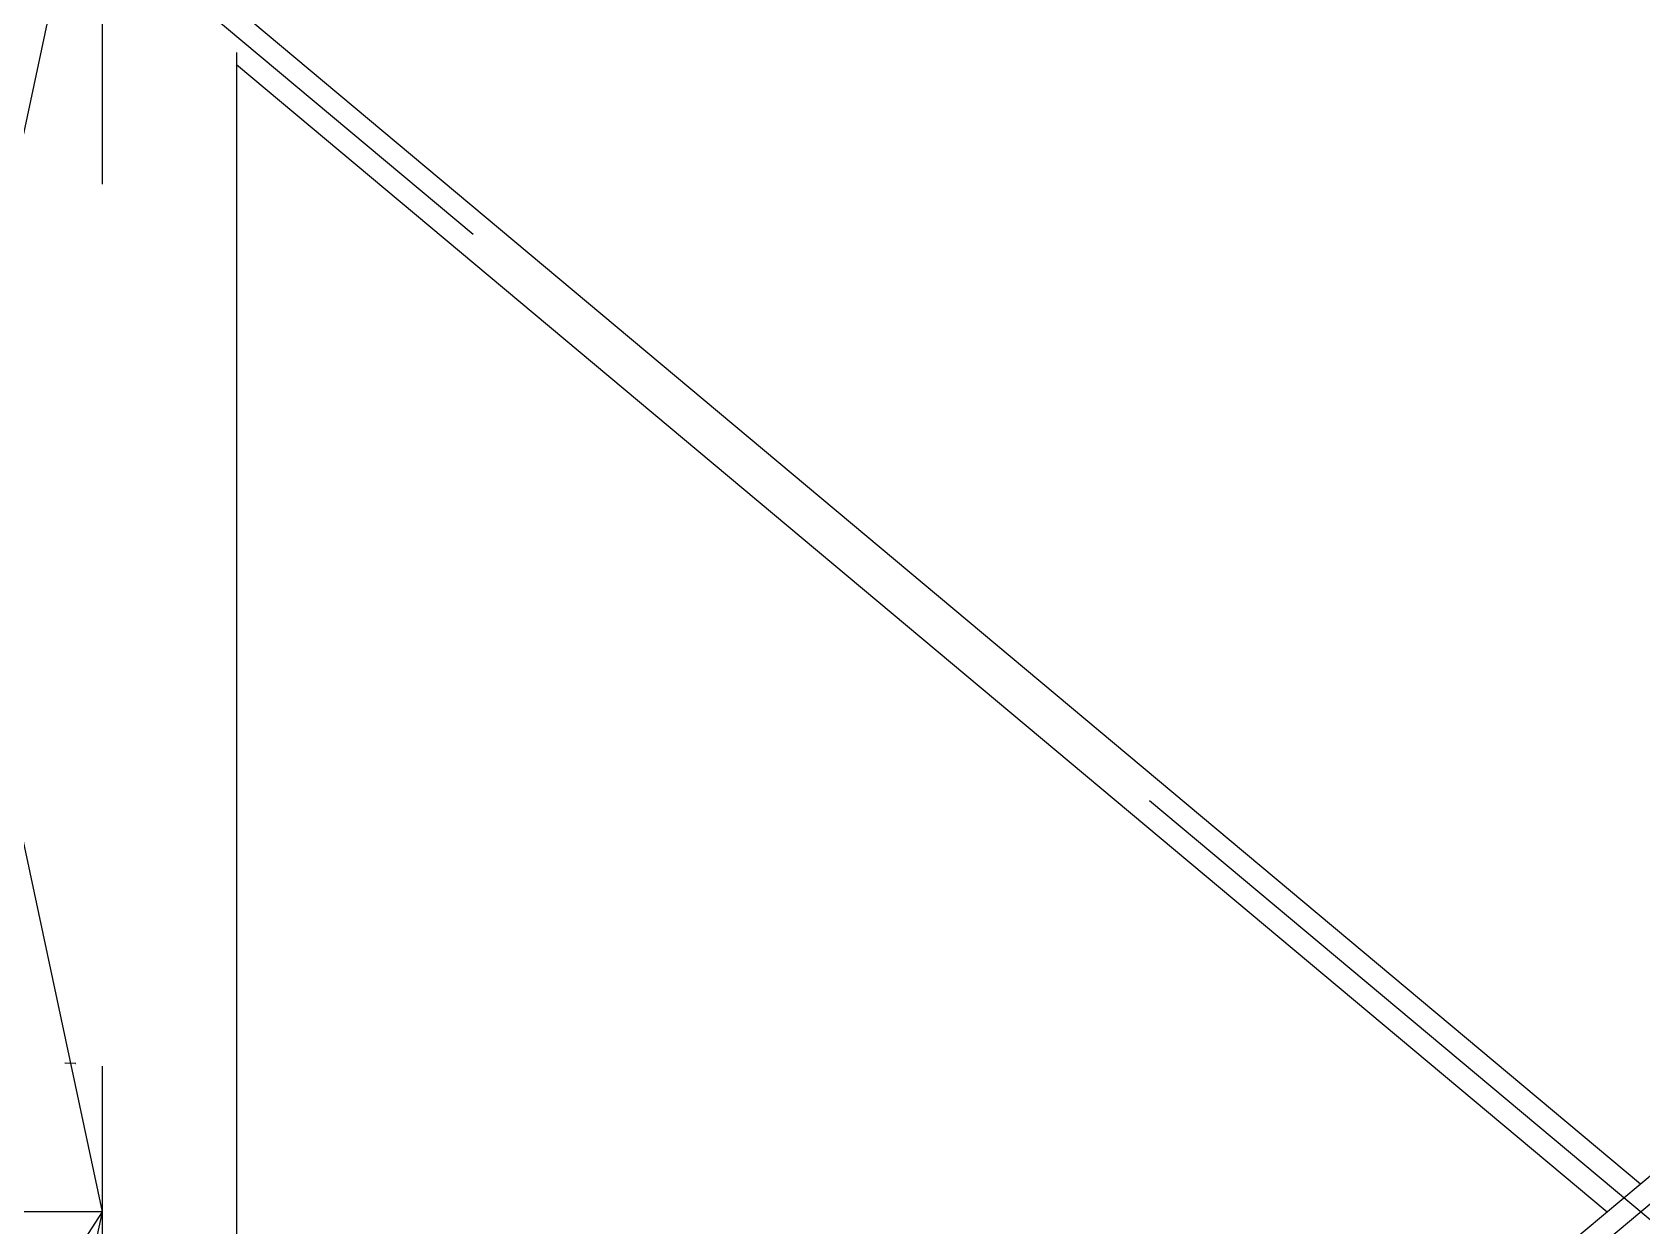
# Model space of a CAD drawing. Header units: millimetres. Extents: x 150209.93 to 150215.05, y 136675.65 to 136679.93.
# Drawn here: x 150213.6065 to 150213.789, y 136679.2694 to 136679.4047 of the extents above; entities that cross this region are included whole.
import ezdxf

# ---------------------------------------------------------------- set-up
doc = ezdxf.new("R2010")
doc.units = ezdxf.units.MM
doc.header["$LTSCALE"] = 0.25
doc.linetypes.add('CENTER', pattern=[50.8, 31.75, -6.35, 6.35, -6.35])
doc.linetypes.add('XKITLINE00', pattern=[0])

# ---------------------------------------------------------------- blocks, each defined once
blk = doc.blocks.new('çatıı')
at = {"color": 8, "linetype": 'CENTER'}
for p, q in [((23430, 19282.77), (23430, 17654.86)), ((22900, 19020.27), (23430, 18200.27)), ((23430, 19020.27), (23255, 18200.27)), ((25173.61, 17470.27), (23430, 18930.27)), ((23430, 17470.27), (25173.61, 18930.27)), ((23342.5, 18610.27), (23430, 18200.27)), ((23414.98, 18284.33), (23409.08, 18284.57)), ((23430, 18200.27), (22900, 18200.28)), ((23430, 18200.27), (22900, 17380.27)), ((23430, 18200.27), (23342.5, 17790.27))]:
    blk.add_line(p, q, dxfattribs=at)
at = {"color": 8, "linetype": 'XKITLINE00'}
for p, q in [((23506.2, 17549.97), (25130.68, 18910.22)), ((23506.2, 18882.36), (24301.8, 18216.16)), ((23506.2, 18857.43), (23506.2, 17654.86)), ((23506.2, 18850.58), (24282.83, 18200.27))]:
    blk.add_line(p, q, dxfattribs=at)
for centre in [(23409.08, 18284.57), (23414.98, 18284.33), (23430, 18200.27), (23430, 18200.27), (23430, 18200.27), (23430, 18200.27), (23430, 18200.27)]:
    blk.add_circle(centre, 0.05, dxfattribs=at)

msp = doc.modelspace()

# ---------------------------------------------------------------- block references
at = {"xscale": 0.0002000170049888334, "yscale": 0.0002000170049888334, "zscale": 0.0002000170049888334}
msp.add_blockref('çatıı', (150208.92807, 136675.63059), dxfattribs=at)

doc.saveas('drawing.dxf')
